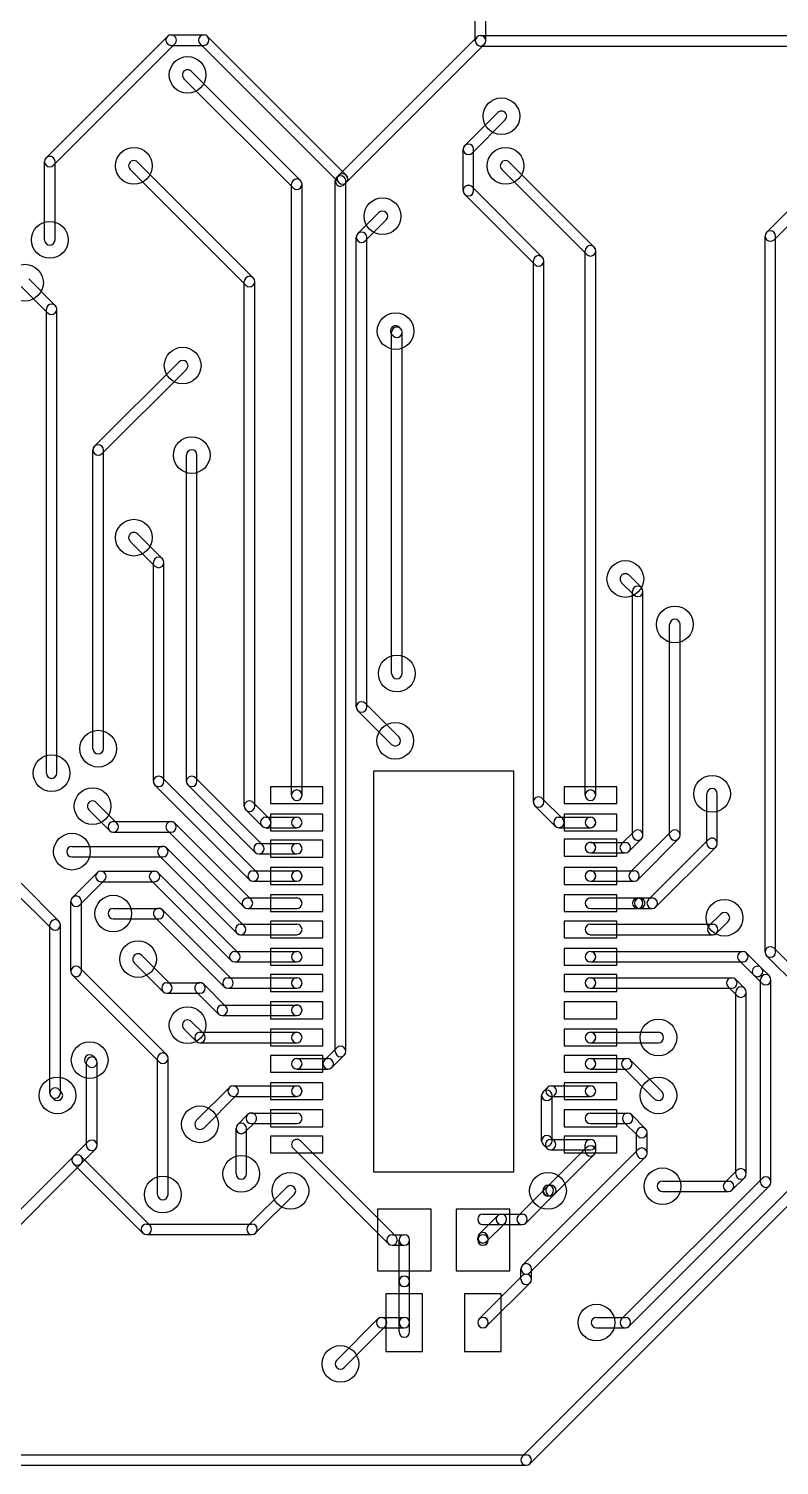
# Model space of a CAD drawing. Extents: x 67 to 209, y -168 to -95.
# Drawn here: x 148.95 to 167.13, y -167.95 to -133.18 of the extents above; entities that cross this region are included whole.
import ezdxf

# ---------------------------------------------------------------- set-up
doc = ezdxf.new("R2010")
doc.units = 0
doc.header["$MEASUREMENT"] = 0
doc.layers.add('BLACK', color=250, linetype='CONTINUOUS')

msp = doc.modelspace()

# ---------------------------------------------------------------- linework, layer by layer
at = {"layer": 'BLACK'}
for p, q in [((159.767, -133.474), (159.767, -129.699)), ((160.021, -133.474), (160.021, -129.699)), ((149.374, -136.305), (152.312, -133.366)), ((152.402, -133.329), (153.191, -133.329)), ((153.281, -133.366), (156.641, -136.727)), ((159.804, -133.384), (156.461, -136.727)), ((159.894, -133.347), (171.16, -133.347)), ((149.554, -136.485), (152.492, -133.546)), ((152.402, -133.583), (153.191, -133.583)), ((153.101, -133.546), (156.461, -136.907)), ((159.984, -133.564), (156.641, -136.907)), ((159.894, -133.601), (171.16, -133.601)), ((155.534, -136.854), (152.89, -134.21)), ((155.354, -137.034), (152.71, -134.39)), ((159.51, -136.01), (160.31, -135.21)), ((159.69, -136.19), (160.49, -135.39)), ((159.473, -137.1), (159.473, -136.1)), ((159.727, -137.1), (159.727, -136.1)), ((149.337, -138.292), (149.337, -136.395)), ((149.591, -138.292), (149.591, -136.395)), ((154.21, -139.39), (151.41, -136.59)), ((154.39, -139.21), (151.59, -136.41)), ((162.466, -138.646), (160.41, -136.59)), ((162.646, -138.466), (160.59, -136.41)), ((155.317, -151.733), (155.317, -136.944)), ((155.571, -151.733), (155.571, -136.944)), ((156.377, -157.938), (156.377, -136.865)), ((156.46, -136.728), (156.413, -136.776)), ((156.642, -136.906), (156.595, -136.954)), ((156.631, -157.938), (156.631, -136.865)), ((167.959, -136.972), (166.821, -138.11)), ((161.21, -138.89), (159.51, -137.19)), ((161.39, -138.71), (159.69, -137.01)), ((168.139, -137.152), (167.001, -138.29)), ((157.431, -137.63), (156.922, -138.139)), ((157.611, -137.81), (157.102, -138.319)), ((156.885, -149.598), (156.885, -138.229)), ((157.139, -149.598), (157.139, -138.229)), ((166.784, -155.53), (166.784, -138.2)), ((167.038, -155.53), (167.038, -138.2)), ((162.429, -151.733), (162.429, -138.556)), ((162.683, -151.733), (162.683, -138.556)), ((161.173, -151.9), (161.173, -138.8)), ((161.427, -151.9), (161.427, -138.8)), ((148.773, -139.418), (149.417, -140.062)), ((148.953, -139.238), (149.597, -139.882)), ((154.173, -152), (154.173, -139.3)), ((154.427, -152), (154.427, -139.3)), ((149.38, -151.199), (149.38, -139.972)), ((149.634, -151.199), (149.634, -139.972)), ((157.957, -140.438), (157.928, -140.409)), ((157.74, -148.788), (157.74, -140.528)), ((157.777, -140.618), (157.748, -140.589)), ((157.994, -148.788), (157.994, -140.528)), ((150.545, -143.288), (152.593, -141.247)), ((150.724, -143.467), (152.772, -141.426)), ((150.509, -150.608), (150.509, -143.379)), ((150.763, -150.608), (150.763, -143.379)), ((152.773, -151.4), (152.773, -143.5)), ((153.027, -151.4), (153.027, -143.5)), ((152.01, -146.19), (151.41, -145.59)), ((152.19, -146.01), (151.59, -145.41)), ((151.973, -151.4), (151.973, -146.1)), ((152.227, -151.4), (152.227, -146.1)), ((163.61, -146.89), (163.31, -146.59)), ((163.79, -146.71), (163.49, -146.41)), ((163.573, -152.7), (163.573, -146.8)), ((163.827, -152.7), (163.827, -146.8)), ((164.473, -152.7), (164.473, -147.6)), ((164.727, -152.7), (164.727, -147.6)), ((157.102, -149.508), (157.92, -150.326)), ((156.922, -149.688), (157.74, -150.506)), ((160.7, -151.15), (157.3, -151.15)), ((157.3, -151.15), (157.3, -160.85)), ((160.7, -160.85), (160.7, -151.15)), ((154.299, -153.779), (152.01, -151.49)), ((154.479, -153.599), (152.19, -151.31)), ((154.438, -153.118), (152.81, -151.49)), ((154.618, -152.938), (152.99, -151.31)), ((156.079, -151.53), (154.809, -151.53)), ((154.809, -151.53), (154.809, -151.936)), ((156.079, -151.936), (156.079, -151.53)), ((163.191, -151.53), (161.921, -151.53)), ((161.921, -151.53), (161.921, -151.936)), ((163.191, -151.936), (163.191, -151.53)), ((151.09, -152.41), (150.59, -151.91)), ((154.783, -152.303), (154.39, -151.91)), ((154.809, -151.936), (156.079, -151.936)), ((155.317, -151.733), (155.317, -151.733)), ((155.571, -151.733), (155.571, -151.733)), ((161.883, -152.303), (161.39, -151.81)), ((161.921, -151.936), (163.191, -151.936)), ((162.429, -151.733), (162.429, -151.733)), ((162.683, -151.733), (162.683, -151.733)), ((165.373, -152.9), (165.373, -151.7)), ((165.627, -152.9), (165.627, -151.7)), ((150.91, -152.59), (150.41, -152.09)), ((154.603, -152.483), (154.21, -152.09)), ((154.693, -152.266), (155.444, -152.266)), ((156.079, -152.19), (154.809, -152.19)), ((154.809, -152.19), (154.809, -152.596)), ((155.444, -152.266), (155.444, -152.266)), ((156.079, -152.596), (156.079, -152.19)), ((161.703, -152.483), (161.21, -151.99)), ((161.793, -152.266), (162.556, -152.266)), ((163.191, -152.19), (161.921, -152.19)), ((161.921, -152.19), (161.921, -152.596)), ((162.556, -152.266), (162.556, -152.266)), ((163.191, -152.596), (163.191, -152.19)), ((151, -152.373), (152.4, -152.373)), ((151, -152.627), (152.4, -152.627)), ((154.159, -154.439), (152.31, -152.59)), ((154.339, -154.259), (152.49, -152.41)), ((154.693, -152.52), (155.444, -152.52)), ((154.809, -152.596), (156.079, -152.596)), ((155.354, -152.483), (155.354, -152.483)), ((155.444, -152.52), (155.444, -152.52)), ((155.534, -152.303), (155.534, -152.303)), ((161.793, -152.52), (162.556, -152.52)), ((161.921, -152.596), (163.191, -152.596)), ((162.466, -152.483), (162.466, -152.483)), ((162.556, -152.52), (162.556, -152.52)), ((162.646, -152.303), (162.646, -152.303)), ((163.307, -152.913), (163.61, -152.61)), ((163.521, -153.599), (164.51, -152.61)), ((150, -152.973), (152.2, -152.973)), ((154.528, -152.901), (155.444, -152.901)), ((156.079, -152.825), (154.809, -152.825)), ((154.809, -152.825), (154.809, -153.231)), ((155.444, -152.901), (155.444, -152.901)), ((155.534, -152.938), (155.534, -152.938)), ((156.079, -153.231), (156.079, -152.825)), ((163.191, -152.8), (161.921, -152.8)), ((161.921, -152.8), (161.921, -153.206)), ((162.556, -152.876), (162.556, -152.876)), ((162.556, -152.876), (163.397, -152.876)), ((162.646, -152.913), (162.646, -152.913)), ((163.191, -153.206), (163.191, -152.8)), ((163.487, -153.093), (163.79, -152.79)), ((163.701, -153.779), (164.69, -152.79)), ((163.961, -154.259), (165.41, -152.81)), ((164.141, -154.439), (165.59, -152.99)), ((150, -153.227), (152.2, -153.227)), ((153.994, -155.074), (152.11, -153.19)), ((154.174, -154.894), (152.29, -153.01)), ((154.528, -153.155), (155.444, -153.155)), ((154.809, -153.231), (156.079, -153.231)), ((155.354, -153.118), (155.354, -153.118)), ((155.444, -153.155), (155.444, -153.155)), ((161.921, -153.206), (163.191, -153.206)), ((162.466, -153.093), (162.466, -153.093)), ((162.556, -153.13), (162.556, -153.13)), ((162.556, -153.13), (163.397, -153.13)), ((150.61, -153.61), (150.01, -154.21)), ((150.7, -153.573), (152, -153.573)), ((154.034, -155.554), (152.09, -153.61)), ((154.389, -153.562), (155.444, -153.562)), ((156.079, -153.485), (154.809, -153.485)), ((154.809, -153.485), (154.809, -153.892)), ((155.354, -153.599), (155.354, -153.599)), ((155.444, -153.562), (155.444, -153.562)), ((156.079, -153.892), (156.079, -153.485)), ((163.191, -153.485), (161.921, -153.485)), ((161.921, -153.485), (161.921, -153.892)), ((162.556, -153.562), (162.556, -153.562)), ((162.556, -153.562), (163.611, -153.562)), ((162.646, -153.599), (162.646, -153.599)), ((163.191, -153.892), (163.191, -153.485)), ((149.682, -154.782), (148.766, -153.866)), ((150.79, -153.79), (150.19, -154.39)), ((150.7, -153.827), (152, -153.827)), ((153.854, -155.734), (151.91, -153.79)), ((154.389, -153.816), (155.444, -153.816)), ((154.809, -153.892), (156.079, -153.892)), ((155.444, -153.816), (155.444, -153.816)), ((155.533, -153.779), (155.534, -153.778)), ((161.921, -153.892), (163.191, -153.892)), ((162.467, -153.779), (162.466, -153.778)), ((162.556, -153.816), (162.556, -153.816)), ((162.556, -153.816), (163.611, -153.816)), ((149.502, -154.962), (148.586, -154.046)), ((149.973, -156), (149.973, -154.3)), ((150.227, -156), (150.227, -154.3)), ((154.249, -154.222), (155.444, -154.222)), ((156.079, -154.146), (154.809, -154.146)), ((154.809, -154.146), (154.809, -154.552)), ((156.079, -154.552), (156.079, -154.146)), ((163.191, -154.146), (161.921, -154.146)), ((161.921, -154.146), (161.921, -154.552)), ((162.556, -154.222), (163.7, -154.222)), ((163.191, -154.552), (163.191, -154.146)), ((163.7, -154.222), (163.751, -154.222)), ((163.7, -154.222), (163.751, -154.222)), ((163.751, -154.222), (164.051, -154.222)), ((151, -154.473), (152.1, -154.473)), ((151, -154.727), (152.1, -154.727)), ((153.689, -156.369), (152.01, -154.69)), ((153.869, -156.189), (152.19, -154.51)), ((154.249, -154.476), (155.444, -154.476)), ((154.809, -154.552), (156.079, -154.552)), ((161.921, -154.552), (163.191, -154.552)), ((162.556, -154.476), (163.7, -154.476)), ((163.7, -154.476), (163.751, -154.476)), ((163.7, -154.476), (163.751, -154.476)), ((163.751, -154.476), (164.051, -154.476)), ((165.71, -154.61), (165.426, -154.894)), ((149.465, -158.944), (149.465, -154.872)), ((149.719, -158.944), (149.719, -154.872)), ((154.084, -154.857), (155.444, -154.857)), ((156.079, -154.781), (154.809, -154.781)), ((154.809, -154.781), (154.809, -155.187)), ((156.079, -155.187), (156.079, -154.781)), ((163.191, -154.781), (161.921, -154.781)), ((161.921, -154.781), (161.921, -155.187)), ((162.556, -154.857), (165.516, -154.857)), ((163.191, -155.187), (163.191, -154.781)), ((165.89, -154.79), (165.606, -155.074)), ((154.084, -155.111), (155.444, -155.111)), ((154.809, -155.187), (156.079, -155.187)), ((161.921, -155.187), (163.191, -155.187)), ((162.556, -155.111), (165.516, -155.111)), ((152.39, -156.31), (151.69, -155.61)), ((153.944, -155.517), (155.444, -155.517)), ((153.944, -155.771), (155.444, -155.771)), ((156.079, -155.441), (154.809, -155.441)), ((154.809, -155.441), (154.809, -155.848)), ((155.354, -155.734), (155.354, -155.734)), ((155.444, -155.517), (155.444, -155.517)), ((155.444, -155.771), (155.444, -155.771)), ((155.533, -155.554), (155.534, -155.555)), ((156.079, -155.848), (156.079, -155.441)), ((163.191, -155.441), (161.921, -155.441)), ((161.921, -155.441), (161.921, -155.848)), ((162.467, -155.554), (162.466, -155.555)), ((162.556, -155.517), (162.556, -155.517)), ((162.556, -155.517), (166.244, -155.517)), ((162.556, -155.771), (162.556, -155.771)), ((162.556, -155.771), (166.244, -155.771)), ((162.646, -155.734), (162.646, -155.734)), ((163.191, -155.848), (163.191, -155.441)), ((166.154, -155.734), (166.51, -156.09)), ((166.334, -155.554), (166.69, -155.91)), ((166.821, -155.62), (167.566, -156.365)), ((167.001, -155.44), (167.746, -156.185)), ((150.01, -156.09), (152.11, -158.19)), ((150.19, -155.91), (152.29, -158.01)), ((152.21, -156.49), (151.51, -155.79)), ((154.809, -155.848), (156.079, -155.848)), ((156.079, -156.076), (154.809, -156.076)), ((154.809, -156.076), (154.809, -156.483)), ((156.079, -156.483), (156.079, -156.076)), ((161.921, -155.848), (163.191, -155.848)), ((163.191, -156.076), (161.921, -156.076)), ((161.921, -156.076), (161.921, -156.483)), ((163.191, -156.483), (163.191, -156.076)), ((166.71, -156.29), (166.51, -156.09)), ((166.89, -156.11), (166.69, -155.91)), ((152.3, -156.273), (153.1, -156.273)), ((153.73, -156.85), (153.19, -156.31)), ((153.779, -156.152), (155.444, -156.152)), ((153.779, -156.406), (155.444, -156.406)), ((155.354, -156.369), (155.354, -156.369)), ((155.444, -156.152), (155.444, -156.152)), ((155.444, -156.406), (155.444, -156.406)), ((155.533, -156.189), (155.534, -156.19)), ((162.467, -156.189), (162.466, -156.19)), ((162.556, -156.152), (162.556, -156.152)), ((162.556, -156.152), (165.979, -156.152)), ((162.556, -156.406), (162.556, -156.406)), ((162.556, -156.406), (165.979, -156.406)), ((162.646, -156.369), (162.646, -156.369)), ((165.889, -156.369), (166.11, -156.59)), ((166.069, -156.189), (166.29, -156.41)), ((166.673, -161.1), (166.673, -156.2)), ((166.927, -161.1), (166.927, -156.2)), ((152.3, -156.527), (153.1, -156.527)), ((153.55, -157.03), (153.01, -156.49)), ((153.64, -156.813), (155.444, -156.813)), ((154.809, -156.483), (156.079, -156.483)), ((156.079, -156.737), (154.809, -156.737)), ((154.809, -156.737), (154.809, -157.143)), ((155.444, -156.813), (155.444, -156.813)), ((156.079, -157.143), (156.079, -156.737)), ((161.921, -156.483), (163.191, -156.483)), ((163.191, -156.737), (161.921, -156.737)), ((161.921, -156.737), (161.921, -157.143)), ((163.191, -157.143), (163.191, -156.737)), ((166.073, -160.9), (166.073, -156.5)), ((166.327, -160.9), (166.327, -156.5)), ((153.64, -157.067), (155.444, -157.067)), ((154.809, -157.143), (156.079, -157.143)), ((155.354, -156.85), (155.354, -156.85)), ((155.444, -157.067), (155.444, -157.067)), ((155.534, -157.03), (155.534, -157.03)), ((161.921, -157.143), (163.191, -157.143)), ((153.01, -157.69), (152.71, -157.39)), ((153.19, -157.51), (152.89, -157.21)), ((153.1, -157.473), (155.444, -157.473)), ((156.079, -157.397), (154.809, -157.397)), ((154.809, -157.397), (154.809, -157.803)), ((155.444, -157.473), (155.444, -157.473)), ((155.534, -157.51), (155.534, -157.51)), ((156.079, -157.803), (156.079, -157.397)), ((163.191, -157.397), (161.921, -157.397)), ((161.921, -157.397), (161.921, -157.803)), ((162.466, -157.51), (162.466, -157.51)), ((162.556, -157.473), (162.556, -157.473)), ((162.556, -157.473), (164.2, -157.473)), ((163.191, -157.803), (163.191, -157.397)), ((153.1, -157.727), (155.444, -157.727)), ((154.809, -157.803), (156.079, -157.803)), ((155.354, -157.69), (155.354, -157.69)), ((155.444, -157.727), (155.444, -157.727)), ((156.414, -157.848), (156.116, -158.145)), ((161.921, -157.803), (163.191, -157.803)), ((162.556, -157.727), (162.556, -157.727)), ((162.556, -157.727), (164.2, -157.727)), ((162.646, -157.69), (162.646, -157.69)), ((150.354, -160.209), (150.354, -158.196)), ((150.518, -158.054), (150.57, -158.105)), ((150.608, -160.209), (150.608, -158.196)), ((152.073, -161.4), (152.073, -158.1)), ((152.327, -161.4), (152.327, -158.1)), ((156.079, -158.032), (154.809, -158.032)), ((154.809, -158.032), (154.809, -158.438)), ((155.354, -158.145), (155.354, -158.145)), ((155.444, -158.108), (155.444, -158.108)), ((155.444, -158.108), (156.206, -158.108)), ((156.079, -158.438), (156.079, -158.032)), ((156.594, -158.028), (156.296, -158.325)), ((163.191, -158.032), (161.921, -158.032)), ((161.921, -158.032), (161.921, -158.438)), ((162.466, -158.145), (162.466, -158.145)), ((162.556, -158.108), (162.556, -158.108)), ((162.556, -158.108), (163.435, -158.108)), ((163.191, -158.438), (163.191, -158.032)), ((163.525, -158.145), (164.29, -158.91)), ((150.34, -158.236), (150.392, -158.287)), ((154.809, -158.438), (156.079, -158.438)), ((155.444, -158.362), (155.444, -158.362)), ((155.444, -158.362), (156.206, -158.362)), ((155.534, -158.325), (155.534, -158.325)), ((161.921, -158.438), (163.191, -158.438)), ((162.556, -158.362), (162.556, -158.362)), ((162.556, -158.362), (163.435, -158.362)), ((162.646, -158.325), (162.646, -158.325)), ((163.345, -158.325), (164.11, -159.09)), ((149.738, -158.91), (149.682, -158.854)), ((153.814, -158.806), (153.01, -159.61)), ((153.904, -158.769), (155.444, -158.769)), ((156.079, -158.692), (154.809, -158.692)), ((154.809, -158.692), (154.809, -159.099)), ((155.354, -158.806), (155.354, -158.806)), ((155.444, -158.769), (155.444, -158.769)), ((156.079, -159.099), (156.079, -158.692)), ((161.514, -158.806), (161.41, -158.91)), ((161.604, -158.769), (162.556, -158.769)), ((163.191, -158.692), (161.921, -158.692)), ((161.921, -158.692), (161.921, -159.099)), ((162.429, -158.896), (162.429, -158.896)), ((162.683, -158.896), (162.683, -158.896)), ((163.191, -159.099), (163.191, -158.692)), ((149.558, -159.09), (149.502, -159.034)), ((153.994, -158.986), (153.19, -159.79)), ((153.904, -159.023), (155.444, -159.023)), ((154.809, -159.099), (156.079, -159.099)), ((155.444, -159.023), (155.444, -159.023)), ((155.533, -158.986), (155.534, -158.985)), ((161.373, -160.1), (161.373, -159)), ((161.694, -158.986), (161.59, -159.09)), ((161.604, -159.023), (162.556, -159.023)), ((161.627, -160.1), (161.627, -159)), ((161.921, -159.099), (163.191, -159.099)), ((154.01, -159.71), (154.254, -159.466)), ((154.344, -159.429), (155.444, -159.429)), ((156.079, -159.353), (154.809, -159.353)), ((154.809, -159.353), (154.809, -159.759)), ((156.079, -159.759), (156.079, -159.353)), ((163.191, -159.353), (161.921, -159.353)), ((161.921, -159.353), (161.921, -159.759)), ((162.556, -159.429), (163.456, -159.429)), ((163.191, -159.759), (163.191, -159.353)), ((163.546, -159.466), (163.89, -159.81)), ((153.973, -160.9), (153.973, -159.8)), ((154.19, -159.89), (154.434, -159.646)), ((154.227, -160.9), (154.227, -159.8)), ((154.344, -159.683), (155.444, -159.683)), ((154.809, -159.759), (156.079, -159.759)), ((161.921, -159.759), (163.191, -159.759)), ((162.556, -159.683), (163.456, -159.683)), ((163.366, -159.646), (163.71, -159.99)), ((163.673, -160.4), (163.673, -159.9)), ((163.927, -160.4), (163.927, -159.9)), ((150.391, -160.119), (150.036, -160.474)), ((156.079, -159.988), (154.809, -159.988)), ((154.809, -159.988), (154.809, -160.394)), ((157.663, -162.59), (155.354, -160.281)), ((157.843, -162.41), (155.534, -160.101)), ((156.079, -160.394), (156.079, -159.988)), ((161.41, -160.19), (161.501, -160.281)), ((162.466, -160.254), (161.508, -161.212)), ((161.59, -160.01), (161.681, -160.101)), ((161.591, -160.064), (162.556, -160.064)), ((163.191, -159.988), (161.921, -159.988)), ((161.921, -159.988), (161.921, -160.394)), ((162.429, -160.344), (162.429, -160.191)), ((162.683, -160.344), (162.683, -160.191)), ((163.191, -160.394), (163.191, -159.988)), ((144.965, -165.536), (150.041, -160.478)), ((150.571, -160.299), (150.216, -160.654)), ((150.216, -160.474), (151.892, -162.15)), ((154.809, -160.394), (156.079, -160.394)), ((160.908, -167.736), (168.137, -160.507)), ((163.71, -160.31), (160.91, -163.11)), ((163.89, -160.49), (161.09, -163.29)), ((161.591, -160.318), (162.556, -160.318)), ((162.646, -160.434), (161.688, -161.392)), ((161.921, -160.394), (163.191, -160.394)), ((145.144, -165.716), (150.22, -160.658)), ((150.036, -160.654), (151.712, -162.33)), ((157.3, -160.85), (160.7, -160.85)), ((161.088, -167.916), (168.317, -160.687)), ((166.11, -160.81), (165.81, -161.11)), ((166.29, -160.99), (165.99, -161.29)), ((154.269, -162.149), (155.201, -161.221)), ((161.508, -161.212), (160.81, -161.91)), ((161.445, -161.212), (161.437, -161.22)), ((161.535, -161.175), (161.598, -161.175)), ((166.71, -161.01), (163.31, -164.41)), ((166.89, -161.19), (163.49, -164.59)), ((164.3, -161.073), (165.9, -161.073)), ((164.3, -161.327), (165.9, -161.327)), ((154.448, -162.329), (155.38, -161.401)), ((161.688, -161.392), (160.99, -162.09)), ((161.535, -161.429), (161.598, -161.429)), ((161.625, -161.392), (161.617, -161.4)), ((157.397, -161.751), (157.397, -163.249)), ((158.698, -161.751), (157.397, -161.751)), ((158.698, -163.249), (158.698, -161.751)), ((159.302, -161.751), (159.302, -163.249)), ((160.603, -161.751), (159.302, -161.751)), ((160.309, -161.91), (159.862, -162.356)), ((159.952, -161.873), (160.399, -161.873)), ((160.399, -161.873), (160.9, -161.873)), ((160.603, -163.249), (160.603, -161.751)), ((151.802, -162.113), (154.359, -162.113)), ((151.802, -162.367), (154.359, -162.367)), ((157.753, -162.373), (158.048, -162.373)), ((158.048, -162.373), (158.048, -162.373)), ((159.952, -162.127), (160.399, -162.127)), ((159.952, -162.373), (159.953, -162.373)), ((160.489, -162.09), (160.042, -162.536)), ((160.399, -162.127), (160.9, -162.127)), ((157.753, -162.627), (158.048, -162.627)), ((157.921, -163.5), (157.921, -162.5)), ((158.048, -162.627), (158.048, -162.627)), ((158.175, -163.5), (158.175, -162.5)), ((159.825, -162.5), (159.825, -162.446)), ((159.952, -162.627), (159.953, -162.627)), ((160.079, -162.5), (160.079, -162.446)), ((157.397, -163.249), (158.698, -163.249)), ((157.958, -163.41), (157.958, -163.411)), ((159.302, -163.249), (160.603, -163.249)), ((160.91, -163.362), (159.863, -164.41)), ((160.873, -163.452), (160.873, -163.2)), ((161.127, -163.452), (161.127, -163.2)), ((157.921, -164.5), (157.921, -163.5)), ((157.921, -164.5), (157.921, -163.501)), ((158.138, -163.59), (158.137, -163.59)), ((158.175, -164.5), (158.175, -163.5)), ((158.175, -164.5), (158.175, -163.501)), ((161.09, -163.542), (160.042, -164.589)), ((157.603, -163.802), (157.603, -165.199)), ((158.492, -163.802), (157.603, -163.802)), ((158.492, -165.199), (158.492, -163.802)), ((159.508, -163.802), (159.508, -165.199)), ((160.397, -163.802), (159.508, -163.802)), ((160.397, -165.199), (160.397, -163.802)), ((157.41, -164.41), (156.41, -165.41)), ((157.5, -164.373), (158.048, -164.373)), ((159.863, -164.41), (159.862, -164.41)), ((162.7, -164.373), (163.4, -164.373)), ((157.59, -164.59), (156.59, -165.59)), ((157.5, -164.627), (158.048, -164.627)), ((157.921, -164.726), (157.921, -164.5)), ((157.921, -164.726), (157.921, -164.5)), ((158.175, -164.726), (158.175, -164.5)), ((158.175, -164.726), (158.175, -164.5)), ((159.826, -164.5), (159.826, -164.5)), ((160.042, -164.589), (160.042, -164.59)), ((160.08, -164.5), (160.08, -164.5)), ((162.7, -164.627), (163.4, -164.627)), ((157.603, -165.199), (158.492, -165.199)), ((159.508, -165.199), (160.397, -165.199)), ((139.651, -167.699), (160.998, -167.699)), ((139.651, -167.953), (160.998, -167.953))]:
    msp.add_line(p, q, dxfattribs=at)
for centre in [(152.8, -134.3), (160.4, -135.3), (151.5, -136.5), (160.5, -136.5), (157.521, -137.72), (149.464, -138.292), (148.863, -139.328), (157.838, -140.499), (152.681, -141.335), (152.9, -143.5), (151.5, -145.5), (163.4, -146.5), (164.6, -147.6), (157.867, -148.788), (150.636, -150.608), (157.83, -150.416), (149.507, -151.199), (165.5, -151.7), (150.5, -152), (150, -153.1), (151, -154.6), (165.8, -154.7), (151.6, -155.7), (152.8, -157.3), (164.2, -157.6), (150.429, -158.145), (149.648, -159), (164.2, -159), (153.1, -159.7), (154.1, -160.9), (152.2, -161.4), (155.29, -161.31), (161.527, -161.31), (164.3, -161.2), (162.7, -164.5), (156.5, -165.5)]:
    msp.add_circle(centre, 0.4445, dxfattribs=at)
for centre, start, end in [((152.402, -133.456), 90, 270), ((152.402, -133.456), 315, 495), ((153.191, -133.456), 45, 225), ((153.191, -133.456), 270, 450), ((159.894, -133.474), 90, 270), ((159.894, -133.474), 180, 360), ((159.894, -133.474), -45, 135), ((152.8, -134.3), 405, 585), ((160.4, -135.3), 315, 495), ((149.464, -136.395), 360, 540), ((149.464, -136.395), 135, 315), ((159.6, -136.1), 360, 540), ((159.6, -136.1), 135, 315), ((151.5, -136.5), 405, 585), ((160.5, -136.5), 405, 585), ((155.444, -136.944), 360, 540), ((155.444, -136.944), 225, 405), ((156.504, -136.865), 360, 540), ((156.504, -136.865), 135.7, 315.7), ((156.551, -136.817), 135, 315), ((156.551, -136.817), -44.3, 135.7), ((156.551, -136.817), 225, 405), ((159.6, -137.1), 405, 585), ((159.6, -137.1), 180, 360), ((157.521, -137.72), -45, 135), ((149.464, -138.292), 180, 360), ((157.012, -138.229), 360, 540), ((157.012, -138.229), 135, 315), ((166.911, -138.2), 360, 540), ((166.911, -138.2), 135, 315), ((161.3, -138.8), 360, 540), ((161.3, -138.8), 225, 405), ((162.556, -138.556), 360, 540), ((162.556, -138.556), 225, 405), ((154.3, -139.3), 360, 540), ((154.3, -139.3), 225, 405), ((149.507, -139.972), 360, 540), ((149.507, -139.972), 225, 405), ((157.838, -140.499), 405, 585), ((157.867, -140.528), 360, 540), ((157.867, -140.528), 225, 405), ((152.683, -141.337), 314.9, 494.9), ((150.636, -143.379), 360, 540), ((150.634, -143.377), 134.9, 314.9), ((152.9, -143.5), 360, 540), ((151.5, -145.5), 405, 585), ((152.1, -146.1), 360, 540), ((152.1, -146.1), 225, 405), ((163.4, -146.5), 405, 585), ((163.7, -146.8), 360, 540), ((163.7, -146.8), 225, 405), ((164.6, -147.6), 360, 540), ((157.867, -148.788), 180, 360), ((157.012, -149.598), 45, 225), ((157.012, -149.598), 180, 360), ((157.83, -150.416), 225, 405), ((150.636, -150.608), 180, 360), ((149.507, -151.199), 180, 360), ((152.1, -151.4), 405, 585), ((152.1, -151.4), 180, 360), ((152.9, -151.4), 405, 585), ((152.9, -151.4), 180, 360), ((165.5, -151.7), 360, 540), ((150.5, -152), 405, 585), ((154.3, -152), 405, 585), ((155.444, -151.733), 360, 540), ((155.444, -151.733), 180, 360), ((155.444, -151.733), 180, 360), ((161.3, -151.9), 405, 585), ((161.3, -151.9), 180, 360), ((162.556, -151.733), 360, 540), ((162.556, -151.733), 180, 360), ((162.556, -151.733), 180, 360), ((154.3, -152), 180, 360), ((154.693, -152.393), 90, 270), ((155.444, -152.393), 90, 270), ((155.444, -152.393), 45, 225), ((155.444, -152.393), 270, 450), ((155.444, -152.393), 270, 450), ((161.793, -152.393), 90, 270), ((162.556, -152.393), 90, 270), ((162.556, -152.393), 45, 225), ((162.556, -152.393), 270, 450), ((162.556, -152.393), 270, 450), ((151, -152.5), 90, 270), ((151, -152.5), 225, 405), ((152.4, -152.5), 405, 585), ((152.4, -152.5), 270, 450), ((154.693, -152.393), 225, 405), ((155.444, -152.393), 225, 405), ((161.793, -152.393), 225, 405), ((162.556, -152.393), 225, 405), ((163.7, -152.7), 315, 495), ((164.6, -152.7), 315, 495), ((150, -153.1), 90, 270), ((152.2, -153.1), 405, 585), ((152.2, -153.1), 270, 450), ((154.528, -153.028), 90, 270), ((154.528, -153.028), 225, 405), ((155.444, -153.028), 90, 270), ((155.444, -153.028), 45, 225), ((155.444, -153.028), 225, 405), ((155.444, -153.028), 270, 450), ((155.444, -153.028), 270, 450), ((162.556, -153.003), 90, 270), ((162.556, -153.003), 90, 270), ((162.556, -153.003), 405, 585), ((162.556, -153.003), 225, 405), ((162.556, -153.003), 270, 450), ((163.397, -153.003), 135, 315), ((163.397, -153.003), 270, 450), ((163.7, -152.7), 180, 360), ((164.6, -152.7), 180, 360), ((165.5, -152.9), 180, 360), ((165.5, -152.9), 315, 495), ((150.7, -153.7), 90, 270), ((150.7, -153.7), -45, 135), ((152, -153.7), 405, 585), ((152, -153.7), 270, 450), ((154.389, -153.689), 90, 270), ((154.389, -153.689), 225, 405), ((155.444, -153.689), 90, 270), ((155.444, -153.689), 135, 315), ((155.444, -153.689), 315, 495), ((155.444, -153.689), 270, 450), ((155.444, -153.689), 270, 450), ((162.556, -153.689), 90, 270), ((162.556, -153.689), 90, 270), ((162.556, -153.689), 405, 585), ((162.556, -153.689), 225, 405), ((162.556, -153.689), 270, 450), ((163.611, -153.689), 135, 315), ((163.611, -153.689), 270, 450), ((150.1, -154.3), 360, 540), ((150.1, -154.3), 135, 315), ((154.249, -154.349), 90, 270), ((154.249, -154.349), 225, 405), ((155.444, -154.349), 270, 450), ((162.556, -154.349), 90, 270), ((163.7, -154.349), 90, 270), ((163.7, -154.349), 90, 270), ((163.751, -154.349), 90, 270), ((163.7, -154.349), 270, 450), ((163.751, -154.349), 270, 450), ((163.751, -154.349), 270, 450), ((164.051, -154.349), 135, 315), ((164.051, -154.349), 270, 450), ((151, -154.6), 90, 270), ((152.1, -154.6), 405, 585), ((152.1, -154.6), 270, 450), ((165.8, -154.7), -45, 135), ((149.592, -154.872), 360, 540), ((149.592, -154.872), 225, 405), ((154.084, -154.984), 90, 270), ((154.084, -154.984), 225, 405), ((155.444, -154.984), 270, 450), ((162.556, -154.984), 90, 270), ((165.516, -154.984), 135, 315), ((165.516, -154.984), 270, 450), ((166.911, -155.53), 45, 225), ((151.6, -155.7), 405, 585), ((153.944, -155.644), 90, 270), ((153.944, -155.644), 225, 405), ((155.444, -155.644), 90, 270), ((155.444, -155.644), 45, 225), ((155.444, -155.644), 225, 405), ((155.444, -155.644), 270, 450), ((155.444, -155.644), 270, 450), ((162.556, -155.644), 90, 270), ((162.556, -155.644), 90, 270), ((162.556, -155.644), 135, 315), ((162.556, -155.644), -45, 135), ((162.556, -155.644), 270, 450), ((166.244, -155.644), 45, 225), ((166.244, -155.644), 270, 450), ((166.911, -155.53), 180, 360), ((150.1, -156), 45, 225), ((150.1, -156), 180, 360), ((166.6, -156), 405, 585), ((166.6, -156), 225, 405), ((166.8, -156.2), 360, 540), ((166.8, -156.2), 225, 405), ((152.3, -156.4), 90, 270), ((152.3, -156.4), 225, 405), ((153.1, -156.4), 405, 585), ((153.1, -156.4), 270, 450), ((153.779, -156.279), 90, 270), ((153.779, -156.279), 225, 405), ((155.444, -156.279), 90, 270), ((155.444, -156.279), 45, 225), ((155.444, -156.279), 225, 405), ((155.444, -156.279), 270, 450), ((155.444, -156.279), 270, 450), ((162.556, -156.279), 90, 270), ((162.556, -156.279), 90, 270), ((162.556, -156.279), 135, 315), ((162.556, -156.279), -45, 135), ((162.556, -156.279), 270, 450), ((165.979, -156.279), 45, 225), ((165.979, -156.279), 270, 450), ((166.2, -156.5), 360, 540), ((166.2, -156.5), 225, 405), ((153.64, -156.94), 90, 270), ((155.444, -156.94), 90, 270), ((155.444, -156.94), 315, 495), ((155.444, -156.94), 270, 450), ((155.444, -156.94), 270, 450), ((153.64, -156.94), 225, 405), ((155.444, -156.94), 135, 315), ((152.8, -157.3), 405, 585), ((153.1, -157.6), 90, 270), ((153.1, -157.6), 225, 405), ((155.444, -157.6), 90, 270), ((155.444, -157.6), 45, 225), ((155.444, -157.6), 225, 405), ((155.444, -157.6), 270, 450), ((155.444, -157.6), 270, 450), ((162.556, -157.6), 90, 270), ((162.556, -157.6), 90, 270), ((162.556, -157.6), 135, 315), ((162.556, -157.6), -45, 135), ((162.556, -157.6), 270, 450), ((164.2, -157.6), 270, 450), ((156.504, -157.938), -45, 135), ((150.429, -158.145), 45.6, 225.6), ((150.481, -158.196), 360, 540), ((150.481, -158.196), 225.6, 405.6), ((152.2, -158.1), 360, 540), ((152.2, -158.1), 225, 405), ((155.444, -158.235), 90, 270), ((155.444, -158.235), 90, 270), ((155.444, -158.235), 135, 315), ((155.444, -158.235), -45, 135), ((155.444, -158.235), 270, 450), ((156.206, -158.235), 135, 315), ((156.206, -158.235), 270, 450), ((156.504, -157.938), 180, 360), ((162.556, -158.235), 90, 270), ((162.556, -158.235), 90, 270), ((162.556, -158.235), 135, 315), ((162.556, -158.235), -45, 135), ((162.556, -158.235), 270, 450), ((163.435, -158.235), 45, 225), ((163.435, -158.235), 270, 450), ((149.592, -158.944), 405, 585), ((153.904, -158.896), 90, 270), ((153.904, -158.896), -45, 135), ((155.444, -158.896), 90, 270), ((155.444, -158.896), 135, 315), ((155.444, -158.896), 315, 495), ((155.444, -158.896), 270, 450), ((155.444, -158.896), 270, 450), ((161.5, -159), 360, 540), ((161.604, -158.896), 90, 270), ((161.604, -158.896), -45, 135), ((162.556, -158.896), 360, 540), ((162.556, -158.896), 180, 360), ((162.556, -158.896), 270, 450), ((149.592, -158.944), 180, 360), ((149.648, -159), 225, 405), ((161.5, -159), 135, 315), ((164.2, -159), 225, 405), ((154.344, -159.556), 90, 270), ((154.344, -159.556), 315, 495), ((155.444, -159.556), 270, 450), ((162.556, -159.556), 90, 270), ((163.456, -159.556), 45, 225), ((163.456, -159.556), 270, 450), ((153.1, -159.7), 135, 315), ((154.1, -159.8), 360, 540), ((154.1, -159.8), 135, 315), ((163.8, -159.9), 360, 540), ((163.8, -159.9), 225, 405), ((150.481, -160.209), 180, 360), ((150.481, -160.209), -45, 135), ((155.444, -160.191), 405, 585), ((161.5, -160.1), 45, 225), ((161.5, -160.1), 180, 360), ((161.591, -160.191), 90, 270), ((161.591, -160.191), 225, 405), ((162.556, -160.191), 360, 540), ((162.556, -160.344), -45, 135), ((162.556, -160.191), 270, 450), ((163.8, -160.4), -45, 135), ((150.126, -160.564), 45, 225), ((150.126, -160.564), 135, 315), ((150.13, -160.568), 314.9, 494.9), ((162.556, -160.344), 180, 360), ((163.8, -160.4), 180, 360), ((154.1, -160.9), 180, 360), ((166.2, -160.9), 180, 360), ((166.2, -160.9), -45, 135), ((166.8, -161.1), -45, 135), ((155.291, -161.311), 314.9, 494.9), ((161.527, -161.31), 135, 315), ((161.535, -161.302), 90, 270), ((161.535, -161.302), -45, 135), ((161.598, -161.302), 135, 315), ((161.598, -161.302), -45, 135), ((161.598, -161.302), 270, 450), ((164.3, -161.2), 90, 270), ((165.9, -161.2), 135, 315), ((165.9, -161.2), 270, 450), ((166.8, -161.1), 180, 360), ((152.2, -161.4), 180, 360), ((159.952, -162), 90, 270), ((160.399, -162), 90, 270), ((160.399, -162), -45, 135), ((160.399, -162), 270, 450), ((160.9, -162), 135, 315), ((160.9, -162), 270, 450), ((151.802, -162.24), 90, 270), ((151.802, -162.24), 225, 405), ((154.358, -162.239), 134.9, 314.9), ((154.359, -162.24), 270, 450), ((157.753, -162.5), 90, 270), ((158.048, -162.5), 90, 270), ((158.048, -162.5), 360, 540), ((158.048, -162.5), 270, 450), ((158.048, -162.5), 270, 450), ((159.952, -162.446), 360, 540), ((159.952, -162.446), 135, 315), ((159.952, -162.5), 90, 270), ((159.953, -162.5), 270, 450), ((157.753, -162.5), 225, 405), ((159.952, -162.5), 180, 360), ((161, -163.2), 360, 540), ((158.048, -163.5), 360, 540), ((158.048, -163.501), 360, 540), ((158.048, -163.501), 135, 315), ((158.048, -163.5), -45, 135), ((161, -163.2), 135, 315), ((161, -163.452), -45, 135), ((158.048, -163.5), 180, 360), ((161, -163.452), 180, 360), ((157.5, -164.5), 90, 270), ((157.5, -164.5), -45, 135), ((158.048, -164.5), 360, 540), ((158.048, -164.5), 360, 540), ((158.048, -164.5), 270, 450), ((159.952, -164.5), 135, 315), ((159.953, -164.5), 360, 540), ((159.953, -164.5), 135, 315), ((159.953, -164.5), -45, 135), ((162.7, -164.5), 90, 270), ((163.4, -164.5), 135, 315), ((163.4, -164.5), 270, 450), ((158.048, -164.5), 180, 360), ((158.048, -164.5), 180, 360), ((158.048, -164.726), 180, 360), ((158.048, -164.726), 180, 360), ((159.953, -164.5), 180, 360), ((156.5, -165.5), 135, 315), ((160.998, -167.826), 135, 315), ((160.998, -167.826), 270, 450)]:
    msp.add_arc(centre, 0.127, start, end, dxfattribs=at)

doc.saveas('drawing.dxf')
